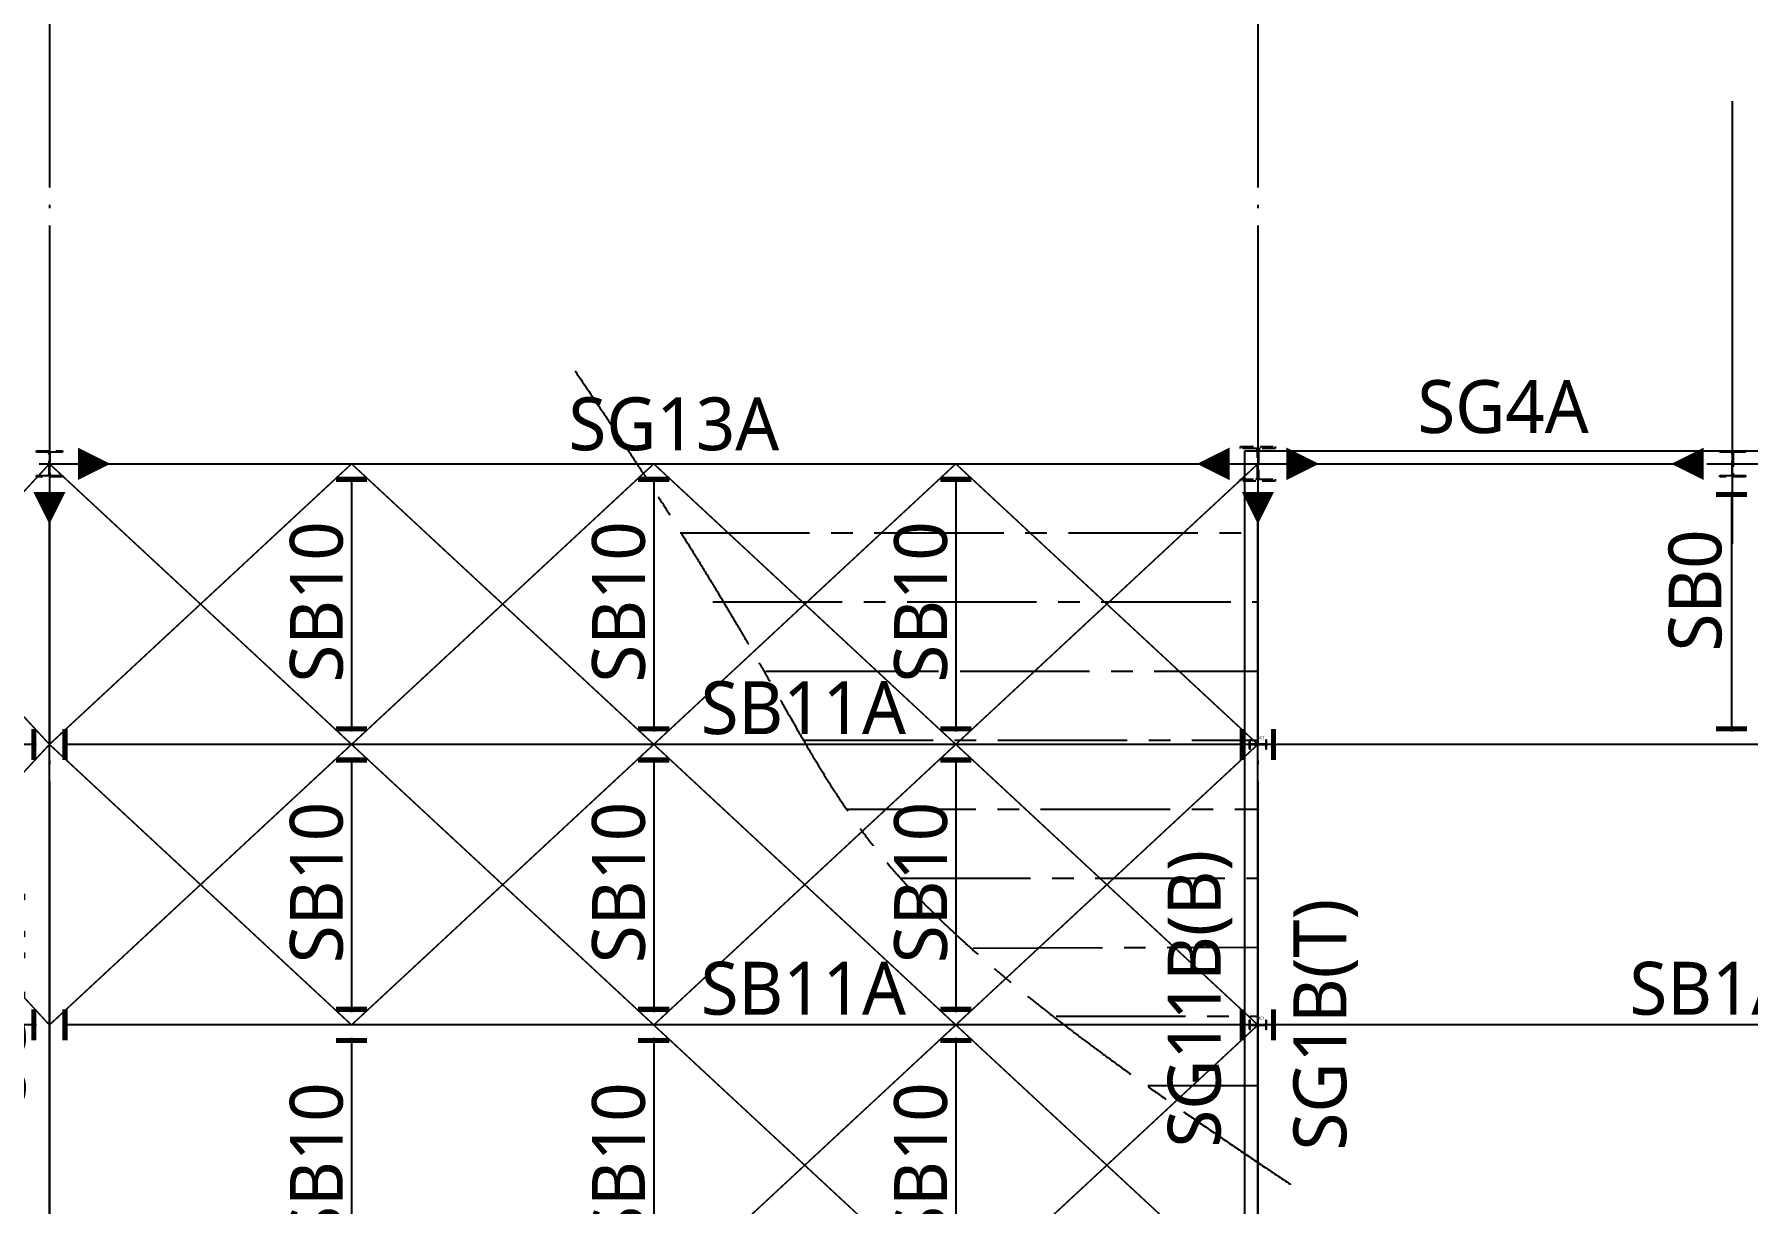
# Model space of a CAD drawing. Header units: millimetres. Extents: x -734060 to 504600, y -7739 to 118800.
# Drawn here: x 413724 to 433575, y 77329 to 90876 of the extents above; entities that cross this region are included whole.
import ezdxf

# ---------------------------------------------------------------- set-up
doc = ezdxf.new("R2010")
doc.units = ezdxf.units.MM
doc.header["$LTSCALE"] = 200
for name, pattern in [('CEN-GAUN', [32.2, 30, -1, 0.2, -1]), ('CENTER2', [1.125, 0.75, -0.125, 0.125, -0.125]), ('HIDDEN', [0.375, 0.25, -0.125]), ('PHANTOM2', [1.25, 0.625, -0.125, 0.125, -0.125, 0.125, -0.125])]:
    doc.linetypes.add(name, pattern=pattern)
doc.layers.get('DEFPOINTS').update_dxf_attribs({"color": 137})
for name, color, linetype in [('CEN', 1, 'CEN-GAUN'), ('ETC', 8, 'Continuous'), ('S-STG', 4, 'Continuous'), ('Slab Line', 7, 'Continuous'), ('WAL', 3, 'Continuous'), ('Z-PURLIN', 5, 'Continuous'), ('Z-STL-BEAM', 6, 'Continuous'), ('Z-하부구조체', 6, 'HIDDEN')]:
    doc.layers.add(name, color=color, linetype=linetype)
doc.layers.add('TEMP', color=171, linetype='Continuous', plot=False)
doc.styles.add('ROMANS', font='malgun.ttf')
doc.styles.add('스타일1', font='malgun.ttf')
doc.styles.add('휘츠', font='malgun.ttf')
doc.dimstyles.new('STL-MOM-150', dxfattribs={"dimscale": 150, "dimtxt": 3, "dimasz": 1, "dimexe": 1.25, "dimexo": 0.625, "dimgap": 1.5, "dimtad": 1, "dimtxsty": 'ROMANS', "dimblk": 'DOT_MOM', "dimcen": 0, "dimse1": 1, "dimse2": 1, "dimclrt": 2, "dimadec": 0, "dimazin": 0, "dimtfac": 1, "dimtmove": 2, "dimatfit": 3, "dimfxl": 1.25, "dimarcsym": 0})

# ---------------------------------------------------------------- blocks, each defined once
blk = doc.blocks.new('DOT_MOM')
at = {"color": 0}
blk.add_lwpolyline([(-3.5, 0, 0, 2.5, 0), (-1, 0, 2.5, 2.5, 0)], format="xyseb", dxfattribs=at)
blk = doc.blocks.new('*D306')
at = {"layer": 'DEFPOINTS', "color": 0, "transparency": 16777216}
for p in [(413900, 85725), (413900, 85725), (413900, 73075)]:
    blk.add_point(p, dxfattribs=at)
at = {"layer": 'S-STG', "lineweight": -2, "transparency": 16777216}
blk.add_line((413900, 73225), (413900, 85575), dxfattribs=at)
at = {"layer": 'S-STG', "lineweight": -2, "transparency": 16777216, "xscale": 150, "yscale": 150, "zscale": 150}
for p, rotation in [((413900, 85725), 90), ((413900, 73075), 270)]:
    blk.add_blockref('DOT_MOM', p, dxfattribs=dict(at, rotation=rotation))
at = {"layer": 'S-STG', "color": 4, "transparency": 16777216, "insert": (413318, 79703), "char_height": 875, "attachment_point": 5, "rotation": 90, "style": '휘츠'}
blk.add_mtext('{\\H0.7x;SG11A}', dxfattribs=at)
blk = doc.blocks.new('*D308')
at = {"layer": 'DEFPOINTS', "color": 0, "transparency": 16777216}
for p in [(427900, 85725), (427900, 85725), (427900, 73075)]:
    blk.add_point(p, dxfattribs=at)
at = {"layer": 'S-STG', "lineweight": -2, "transparency": 16777216}
blk.add_line((427900, 73225), (427900, 85575), dxfattribs=at)
at = {"layer": 'S-STG', "lineweight": -2, "transparency": 16777216, "xscale": 150, "yscale": 150, "zscale": 150}
for p, rotation in [((427900, 85725), 90), ((427900, 73075), 270)]:
    blk.add_blockref('DOT_MOM', p, dxfattribs=dict(at, rotation=rotation))
at = {"layer": 'S-STG', "color": 4, "transparency": 16777216, "insert": (427229, 79703), "char_height": 875, "attachment_point": 5, "rotation": 90, "style": '휘츠'}
blk.add_mtext('{\\H0.7x;SG11B(B)}', dxfattribs=at)
blk = doc.blocks.new('*D312')
at = {"layer": 'DEFPOINTS', "color": 0, "transparency": 16777216}
for p in [(414081, 85900), (427721, 85900), (427721, 85900)]:
    blk.add_point(p, dxfattribs=at)
at = {"layer": 'S-STG', "lineweight": -2, "transparency": 16777216}
blk.add_line((414231, 85900), (427571, 85900), dxfattribs=at)
at = {"layer": 'S-STG', "lineweight": -2, "transparency": 16777216, "xscale": 150, "yscale": 150, "zscale": 150, "rotation": 180}
blk.add_blockref('DOT_MOM', (414081, 85900), dxfattribs=at)
at = {"layer": 'S-STG', "lineweight": -2, "transparency": 16777216, "xscale": 150, "yscale": 150, "zscale": 150}
blk.add_blockref('DOT_MOM', (427721, 85900), dxfattribs=at)
at = {"layer": 'S-STG', "color": 4, "transparency": 16777216, "insert": (421134, 86359), "char_height": 875, "attachment_point": 5, "style": '휘츠'}
blk.add_mtext('{\\H0.7x;SG13A}', dxfattribs=at)
blk = doc.blocks.new('*D354')
at = {"layer": 'DEFPOINTS', "color": 0, "transparency": 16777216}
for p in [(427900, 85725), (427900, 85725), (427900, 73075)]:
    blk.add_point(p, dxfattribs=at)
at = {"layer": 'S-STG', "lineweight": -2, "transparency": 16777216}
blk.add_line((427900, 73225), (427900, 85575), dxfattribs=at)
at = {"layer": 'S-STG', "lineweight": -2, "transparency": 16777216, "xscale": 150, "yscale": 150, "zscale": 150}
for p, rotation in [((427900, 85725), 90), ((427900, 73075), 270)]:
    blk.add_blockref('DOT_MOM', p, dxfattribs=dict(at, rotation=rotation))
at = {"layer": 'S-STG', "color": 4, "transparency": 16777216, "insert": (428685, 79404), "char_height": 875, "attachment_point": 5, "rotation": 90, "style": '휘츠'}
blk.add_mtext('{\\H0.7x;SG1B(T)}', dxfattribs=at)
blk = doc.blocks.new('DOT_PIN')
at = {"layer": 'Z-STL-BEAM', "ltscale": 0.4, "const_width": 0.4}
blk.add_lwpolyline([(-1.2, 1.2), (-1.2, -1.2)], dxfattribs=at)
blk = doc.blocks.new('*D640')
at = {"layer": 'DEFPOINTS', "color": 0, "ltscale": 0.4, "transparency": 16777216}
for p in [(413900, 82650), (413900, 82650), (427900, 82650)]:
    blk.add_point(p, dxfattribs=at)
at = {"layer": 'Z-STL-BEAM', "lineweight": -2, "ltscale": 0.4, "transparency": 16777216}
blk.add_line((427750, 82650), (414050, 82650), dxfattribs=at)
at = {"layer": 'Z-STL-BEAM', "lineweight": -2, "ltscale": 0.4, "transparency": 16777216, "xscale": 150, "yscale": 150, "zscale": 150, "rotation": 180}
blk.add_blockref('DOT_PIN', (413900, 82650), dxfattribs=at)
at = {"layer": 'Z-STL-BEAM', "lineweight": -2, "ltscale": 0.4, "transparency": 16777216, "xscale": 150, "yscale": 150, "zscale": 150}
blk.add_blockref('DOT_PIN', (427900, 82650), dxfattribs=at)
at = {"layer": 'Z-STL-BEAM', "color": 2, "ltscale": 0.4, "transparency": 16777216, "insert": (422634, 83071), "char_height": 875, "attachment_point": 5, "style": '휘츠'}
blk.add_mtext('{\\H0.7x;SB11A}', dxfattribs=at)
blk = doc.blocks.new('*D642')
at = {"layer": 'DEFPOINTS', "color": 0, "ltscale": 0.4, "transparency": 16777216}
for p in [(401900, 82650), (401900, 82650), (413900, 82650)]:
    blk.add_point(p, dxfattribs=at)
at = {"layer": 'Z-STL-BEAM', "lineweight": -2, "ltscale": 0.4, "transparency": 16777216}
blk.add_line((413750, 82650), (402050, 82650), dxfattribs=at)
at = {"layer": 'Z-STL-BEAM', "lineweight": -2, "ltscale": 0.4, "transparency": 16777216, "xscale": 150, "yscale": 150, "zscale": 150, "rotation": 180}
blk.add_blockref('DOT_PIN', (401900, 82650), dxfattribs=at)
at = {"layer": 'Z-STL-BEAM', "lineweight": -2, "ltscale": 0.4, "transparency": 16777216, "xscale": 150, "yscale": 150, "zscale": 150}
blk.add_blockref('DOT_PIN', (413900, 82650), dxfattribs=at)
at = {"layer": 'Z-STL-BEAM', "color": 2, "ltscale": 0.4, "transparency": 16777216, "insert": (409373, 83071), "char_height": 875, "attachment_point": 5, "style": '휘츠'}
blk.add_mtext('{\\H0.7x;SB11}', dxfattribs=at)
blk = doc.blocks.new('*D644')
at = {"layer": 'DEFPOINTS', "color": 0, "ltscale": 0.4, "transparency": 16777216}
for p in [(401900, 79400), (401900, 79400), (413900, 79400)]:
    blk.add_point(p, dxfattribs=at)
at = {"layer": 'Z-STL-BEAM', "lineweight": -2, "ltscale": 0.4, "transparency": 16777216}
blk.add_line((413750, 79400), (402050, 79400), dxfattribs=at)
at = {"layer": 'Z-STL-BEAM', "lineweight": -2, "ltscale": 0.4, "transparency": 16777216, "xscale": 150, "yscale": 150, "zscale": 150, "rotation": 180}
blk.add_blockref('DOT_PIN', (401900, 79400), dxfattribs=at)
at = {"layer": 'Z-STL-BEAM', "lineweight": -2, "ltscale": 0.4, "transparency": 16777216, "xscale": 150, "yscale": 150, "zscale": 150}
blk.add_blockref('DOT_PIN', (413900, 79400), dxfattribs=at)
at = {"layer": 'Z-STL-BEAM', "color": 2, "ltscale": 0.4, "transparency": 16777216, "insert": (409373, 79821), "char_height": 875, "attachment_point": 5, "style": '휘츠'}
blk.add_mtext('{\\H0.7x;SB11}', dxfattribs=at)
blk = doc.blocks.new('*D648')
at = {"layer": 'DEFPOINTS', "color": 0, "ltscale": 0.4, "transparency": 16777216}
for p in [(413900, 79400), (413900, 79400), (427900, 79400)]:
    blk.add_point(p, dxfattribs=at)
at = {"layer": 'Z-STL-BEAM', "lineweight": -2, "ltscale": 0.4, "transparency": 16777216}
blk.add_line((427750, 79400), (414050, 79400), dxfattribs=at)
at = {"layer": 'Z-STL-BEAM', "lineweight": -2, "ltscale": 0.4, "transparency": 16777216, "xscale": 150, "yscale": 150, "zscale": 150, "rotation": 180}
blk.add_blockref('DOT_PIN', (413900, 79400), dxfattribs=at)
at = {"layer": 'Z-STL-BEAM', "lineweight": -2, "ltscale": 0.4, "transparency": 16777216, "xscale": 150, "yscale": 150, "zscale": 150}
blk.add_blockref('DOT_PIN', (427900, 79400), dxfattribs=at)
at = {"layer": 'Z-STL-BEAM', "color": 2, "ltscale": 0.4, "transparency": 16777216, "insert": (422634, 79821), "char_height": 875, "attachment_point": 5, "style": '휘츠'}
blk.add_mtext('{\\H0.7x;SB11A}', dxfattribs=at)
blk = doc.blocks.new('*D664')
at = {"layer": 'DEFPOINTS', "color": 0, "ltscale": 0.4, "transparency": 16777216}
for p in [(417400, 79400), (417400, 76150), (417400, 76150)]:
    blk.add_point(p, dxfattribs=at)
at = {"layer": 'Z-STL-BEAM', "lineweight": -2, "ltscale": 0.4, "transparency": 16777216}
blk.add_line((417400, 79250), (417400, 76300), dxfattribs=at)
at = {"layer": 'Z-STL-BEAM', "lineweight": -2, "ltscale": 0.4, "transparency": 16777216, "xscale": 150, "yscale": 150, "zscale": 150}
for p, rotation in [((417400, 79400), 90), ((417400, 76150), 270)]:
    blk.add_blockref('DOT_PIN', p, dxfattribs=dict(at, rotation=rotation))
at = {"layer": 'Z-STL-BEAM', "color": 2, "ltscale": 0.4, "transparency": 16777216, "insert": (416996, 77800), "char_height": 875, "attachment_point": 5, "rotation": 90, "style": '휘츠'}
blk.add_mtext('{\\H0.7x;SB10}', dxfattribs=at)
blk = doc.blocks.new('*D666')
at = {"layer": 'DEFPOINTS', "color": 0, "ltscale": 0.4, "transparency": 16777216}
for p in [(420900, 79400), (420900, 76150), (420900, 76150)]:
    blk.add_point(p, dxfattribs=at)
at = {"layer": 'Z-STL-BEAM', "lineweight": -2, "ltscale": 0.4, "transparency": 16777216}
blk.add_line((420900, 79250), (420900, 76300), dxfattribs=at)
at = {"layer": 'Z-STL-BEAM', "lineweight": -2, "ltscale": 0.4, "transparency": 16777216, "xscale": 150, "yscale": 150, "zscale": 150}
for p, rotation in [((420900, 79400), 90), ((420900, 76150), 270)]:
    blk.add_blockref('DOT_PIN', p, dxfattribs=dict(at, rotation=rotation))
at = {"layer": 'Z-STL-BEAM', "color": 2, "ltscale": 0.4, "transparency": 16777216, "insert": (420496, 77800), "char_height": 875, "attachment_point": 5, "rotation": 90, "style": '휘츠'}
blk.add_mtext('{\\H0.7x;SB10}', dxfattribs=at)
blk = doc.blocks.new('*D668')
at = {"layer": 'DEFPOINTS', "color": 0, "ltscale": 0.4, "transparency": 16777216}
for p in [(424400, 79400), (424400, 76150), (424400, 76150)]:
    blk.add_point(p, dxfattribs=at)
at = {"layer": 'Z-STL-BEAM', "lineweight": -2, "ltscale": 0.4, "transparency": 16777216}
blk.add_line((424400, 79250), (424400, 76300), dxfattribs=at)
at = {"layer": 'Z-STL-BEAM', "lineweight": -2, "ltscale": 0.4, "transparency": 16777216, "xscale": 150, "yscale": 150, "zscale": 150}
for p, rotation in [((424400, 79400), 90), ((424400, 76150), 270)]:
    blk.add_blockref('DOT_PIN', p, dxfattribs=dict(at, rotation=rotation))
at = {"layer": 'Z-STL-BEAM', "color": 2, "ltscale": 0.4, "transparency": 16777216, "insert": (423996, 77800), "char_height": 875, "attachment_point": 5, "rotation": 90, "style": '휘츠'}
blk.add_mtext('{\\H0.7x;SB10}', dxfattribs=at)
blk = doc.blocks.new('*D676')
at = {"layer": 'DEFPOINTS', "color": 0, "ltscale": 0.4, "transparency": 16777216}
for p in [(417400, 82650), (417400, 79400), (417400, 79400)]:
    blk.add_point(p, dxfattribs=at)
at = {"layer": 'Z-STL-BEAM', "lineweight": -2, "ltscale": 0.4, "transparency": 16777216}
blk.add_line((417400, 82500), (417400, 79550), dxfattribs=at)
at = {"layer": 'Z-STL-BEAM', "lineweight": -2, "ltscale": 0.4, "transparency": 16777216, "xscale": 150, "yscale": 150, "zscale": 150}
for p, rotation in [((417400, 82650), 90), ((417400, 79400), 270)]:
    blk.add_blockref('DOT_PIN', p, dxfattribs=dict(at, rotation=rotation))
at = {"layer": 'Z-STL-BEAM', "color": 2, "ltscale": 0.4, "transparency": 16777216, "insert": (416996, 81050), "char_height": 875, "attachment_point": 5, "rotation": 90, "style": '휘츠'}
blk.add_mtext('{\\H0.7x;SB10}', dxfattribs=at)
blk = doc.blocks.new('*D678')
at = {"layer": 'DEFPOINTS', "color": 0, "ltscale": 0.4, "transparency": 16777216}
for p in [(420900, 82650), (420900, 79400), (420900, 79400)]:
    blk.add_point(p, dxfattribs=at)
at = {"layer": 'Z-STL-BEAM', "lineweight": -2, "ltscale": 0.4, "transparency": 16777216}
blk.add_line((420900, 82500), (420900, 79550), dxfattribs=at)
at = {"layer": 'Z-STL-BEAM', "lineweight": -2, "ltscale": 0.4, "transparency": 16777216, "xscale": 150, "yscale": 150, "zscale": 150}
for p, rotation in [((420900, 82650), 90), ((420900, 79400), 270)]:
    blk.add_blockref('DOT_PIN', p, dxfattribs=dict(at, rotation=rotation))
at = {"layer": 'Z-STL-BEAM', "color": 2, "ltscale": 0.4, "transparency": 16777216, "insert": (420496, 81050), "char_height": 875, "attachment_point": 5, "rotation": 90, "style": '휘츠'}
blk.add_mtext('{\\H0.7x;SB10}', dxfattribs=at)
blk = doc.blocks.new('*D680')
at = {"layer": 'DEFPOINTS', "color": 0, "ltscale": 0.4, "transparency": 16777216}
for p in [(424400, 82650), (424400, 79400), (424400, 79400)]:
    blk.add_point(p, dxfattribs=at)
at = {"layer": 'Z-STL-BEAM', "lineweight": -2, "ltscale": 0.4, "transparency": 16777216}
blk.add_line((424400, 82500), (424400, 79550), dxfattribs=at)
at = {"layer": 'Z-STL-BEAM', "lineweight": -2, "ltscale": 0.4, "transparency": 16777216, "xscale": 150, "yscale": 150, "zscale": 150}
for p, rotation in [((424400, 82650), 90), ((424400, 79400), 270)]:
    blk.add_blockref('DOT_PIN', p, dxfattribs=dict(at, rotation=rotation))
at = {"layer": 'Z-STL-BEAM', "color": 2, "ltscale": 0.4, "transparency": 16777216, "insert": (423996, 81050), "char_height": 875, "attachment_point": 5, "rotation": 90, "style": '휘츠'}
blk.add_mtext('{\\H0.7x;SB10}', dxfattribs=at)
blk = doc.blocks.new('*D688')
at = {"layer": 'DEFPOINTS', "color": 0, "ltscale": 0.4, "transparency": 16777216}
for p in [(417400, 85900), (417400, 82650), (417400, 82650)]:
    blk.add_point(p, dxfattribs=at)
at = {"layer": 'Z-STL-BEAM', "lineweight": -2, "ltscale": 0.4, "transparency": 16777216}
blk.add_line((417400, 85750), (417400, 82800), dxfattribs=at)
at = {"layer": 'Z-STL-BEAM', "lineweight": -2, "ltscale": 0.4, "transparency": 16777216, "xscale": 150, "yscale": 150, "zscale": 150}
for p, rotation in [((417400, 85900), 90), ((417400, 82650), 270)]:
    blk.add_blockref('DOT_PIN', p, dxfattribs=dict(at, rotation=rotation))
at = {"layer": 'Z-STL-BEAM', "color": 2, "ltscale": 0.4, "transparency": 16777216, "insert": (416996, 84300), "char_height": 875, "attachment_point": 5, "rotation": 90, "style": '휘츠'}
blk.add_mtext('{\\H0.7x;SB10}', dxfattribs=at)
blk = doc.blocks.new('*D690')
at = {"layer": 'DEFPOINTS', "color": 0, "ltscale": 0.4, "transparency": 16777216}
for p in [(420900, 85900), (420900, 82650), (420900, 82650)]:
    blk.add_point(p, dxfattribs=at)
at = {"layer": 'Z-STL-BEAM', "lineweight": -2, "ltscale": 0.4, "transparency": 16777216}
blk.add_line((420900, 85750), (420900, 82800), dxfattribs=at)
at = {"layer": 'Z-STL-BEAM', "lineweight": -2, "ltscale": 0.4, "transparency": 16777216, "xscale": 150, "yscale": 150, "zscale": 150}
for p, rotation in [((420900, 85900), 90), ((420900, 82650), 270)]:
    blk.add_blockref('DOT_PIN', p, dxfattribs=dict(at, rotation=rotation))
at = {"layer": 'Z-STL-BEAM', "color": 2, "ltscale": 0.4, "transparency": 16777216, "insert": (420496, 84300), "char_height": 875, "attachment_point": 5, "rotation": 90, "style": '휘츠'}
blk.add_mtext('{\\H0.7x;SB10}', dxfattribs=at)
blk = doc.blocks.new('*D692')
at = {"layer": 'DEFPOINTS', "color": 0, "ltscale": 0.4, "transparency": 16777216}
for p in [(424400, 85900), (424400, 82650), (424400, 82650)]:
    blk.add_point(p, dxfattribs=at)
at = {"layer": 'Z-STL-BEAM', "lineweight": -2, "ltscale": 0.4, "transparency": 16777216}
blk.add_line((424400, 85750), (424400, 82800), dxfattribs=at)
at = {"layer": 'Z-STL-BEAM', "lineweight": -2, "ltscale": 0.4, "transparency": 16777216, "xscale": 150, "yscale": 150, "zscale": 150}
for p, rotation in [((424400, 85900), 90), ((424400, 82650), 270)]:
    blk.add_blockref('DOT_PIN', p, dxfattribs=dict(at, rotation=rotation))
at = {"layer": 'Z-STL-BEAM', "color": 2, "ltscale": 0.4, "transparency": 16777216, "insert": (423996, 84300), "char_height": 875, "attachment_point": 5, "rotation": 90, "style": '휘츠'}
blk.add_mtext('{\\H0.7x;SB10}', dxfattribs=at)
blk = doc.blocks.new('*D764')
at = {"layer": 'DEFPOINTS', "color": 0, "ltscale": 0.4, "transparency": 16777216}
for p in [(427900, 82650), (427900, 82650), (438900, 82650)]:
    blk.add_point(p, dxfattribs=at)
at = {"layer": 'Z-STL-BEAM', "lineweight": -2, "ltscale": 0.4, "transparency": 16777216}
blk.add_line((438750, 82650), (428050, 82650), dxfattribs=at)
at = {"layer": 'Z-STL-BEAM', "lineweight": -2, "ltscale": 0.4, "transparency": 16777216, "xscale": 150, "yscale": 150, "zscale": 150, "rotation": 180}
blk.add_blockref('DOT_PIN', (427900, 82650), dxfattribs=at)
at = {"layer": 'Z-STL-BEAM', "lineweight": -2, "ltscale": 0.4, "transparency": 16777216, "xscale": 150, "yscale": 150, "zscale": 150}
blk.add_blockref('DOT_PIN', (438900, 82650), dxfattribs=at)
at = {"layer": 'Z-STL-BEAM', "color": 2, "ltscale": 0.4, "transparency": 16777216, "insert": (434822, 83071), "char_height": 875, "attachment_point": 5, "style": '휘츠'}
blk.add_mtext('{\\H0.7x;SB1A}', dxfattribs=at)
blk = doc.blocks.new('*D766')
at = {"layer": 'DEFPOINTS', "color": 0, "ltscale": 0.4, "transparency": 16777216}
for p in [(427900, 79400), (427900, 79400), (438900, 79400)]:
    blk.add_point(p, dxfattribs=at)
at = {"layer": 'Z-STL-BEAM', "lineweight": -2, "ltscale": 0.4, "transparency": 16777216}
blk.add_line((438750, 79400), (428050, 79400), dxfattribs=at)
at = {"layer": 'Z-STL-BEAM', "lineweight": -2, "ltscale": 0.4, "transparency": 16777216, "xscale": 150, "yscale": 150, "zscale": 150, "rotation": 180}
blk.add_blockref('DOT_PIN', (427900, 79400), dxfattribs=at)
at = {"layer": 'Z-STL-BEAM', "lineweight": -2, "ltscale": 0.4, "transparency": 16777216, "xscale": 150, "yscale": 150, "zscale": 150}
blk.add_blockref('DOT_PIN', (438900, 79400), dxfattribs=at)
at = {"layer": 'Z-STL-BEAM', "color": 2, "ltscale": 0.4, "transparency": 16777216, "insert": (433165, 79821), "char_height": 875, "attachment_point": 5, "style": '휘츠'}
blk.add_mtext('{\\H0.7x;SB1A}', dxfattribs=at)
blk = doc.blocks.new('*D812')
at = {"layer": 'DEFPOINTS', "color": 0, "transparency": 16777216}
for p in [(428081, 85900), (433213, 85900), (433213, 85900)]:
    blk.add_point(p, dxfattribs=at)
at = {"layer": 'S-STG', "lineweight": -2, "transparency": 16777216}
blk.add_line((428231, 85900), (433063, 85900), dxfattribs=at)
at = {"layer": 'S-STG', "lineweight": -2, "transparency": 16777216, "xscale": 150, "yscale": 150, "zscale": 150, "rotation": 180}
blk.add_blockref('DOT_MOM', (428081, 85900), dxfattribs=at)
at = {"layer": 'S-STG', "lineweight": -2, "transparency": 16777216, "xscale": 150, "yscale": 150, "zscale": 150}
blk.add_blockref('DOT_MOM', (433213, 85900), dxfattribs=at)
at = {"layer": 'S-STG', "color": 4, "transparency": 16777216, "insert": (430740, 86559), "char_height": 875, "attachment_point": 5, "style": '휘츠'}
blk.add_mtext('{\\H0.7x;SG4A}', dxfattribs=at)
blk = doc.blocks.new('*D882')
at = {"layer": 'DEFPOINTS', "color": 0, "ltscale": 0.4, "transparency": 16777216}
for p in [(433388, 85725), (433388, 82650), (433388, 82650)]:
    blk.add_point(p, dxfattribs=at)
at = {"layer": 'Z-STL-BEAM', "lineweight": -2, "ltscale": 0.4, "transparency": 16777216}
blk.add_line((433388, 85575), (433388, 82800), dxfattribs=at)
at = {"layer": 'Z-STL-BEAM', "lineweight": -2, "ltscale": 0.4, "transparency": 16777216, "xscale": 150, "yscale": 150, "zscale": 150}
for p, rotation in [((433388, 85725), 90), ((433388, 82650), 270)]:
    blk.add_blockref('DOT_PIN', p, dxfattribs=dict(at, rotation=rotation))
at = {"layer": 'Z-STL-BEAM', "color": 2, "ltscale": 0.4, "transparency": 16777216, "insert": (432968, 84434), "char_height": 875, "attachment_point": 5, "rotation": 90, "style": '휘츠'}
blk.add_mtext('{\\H0.7x;SB0}', dxfattribs=at)
blk = doc.blocks.new('S-WC1-1')
at = {"layer": 'DEFPOINTS'}
for p, q in [((0, 205), (0, -199)), ((110, 0), (-110, 0))]:
    blk.add_line(p, q, dxfattribs=at)
at = {"layer": 'WAL'}
blk.add_lwpolyline([(50, -100), (50, -91), (16, -91, -0.414214), (3, -78), (3, 78, -0.414214), (16, 91), (50, 91), (50, 100), (-50, 100), (-50, 91), (-16, 91, -0.414214), (-3, 78), (-3, -78, -0.414214), (-16, -91), (-50, -91), (-50, -100)], format="xyb", close=True, dxfattribs=at)
at = {"layer": 'TEMP', "style": '스타일1'}
blk.add_text('WC1', height=35, rotation=90, dxfattribs=at).set_placement((-60, -18))

msp = doc.modelspace()

# ---------------------------------------------------------------- linework, layer by layer
at = {"layer": 'CEN'}
for p, q in [((413900, 95100), (413900, 32900)), ((427900, 95100), (427900, 32900)), ((433400, 84975), (433400, 90100)), ((368700, 85900), (453900, 85900))]:
    msp.add_line(p, q, dxfattribs=at)
at = {"layer": 'ETC', "color": 6, "linetype": 'PHANTOM2', "ltscale": 6, "const_width": 18}
for points in [[(413900, 82650), (410900, 85900), (407902.126, 82650), (404900, 85900), (401900, 82650)], [(413900, 85900), (410900, 82650), (407902.126, 85900), (404900, 82650), (401900, 85900)], [(427900, 82650), (424400, 85900), (420901.121, 82650), (417400, 85900), (413900, 82650)], [(427900, 85900), (424400, 82650), (420901.121, 85900), (417400, 82650), (413900, 85900)], [(413900, 79400), (410900, 82650), (407902.126, 79400), (404900, 82650), (401900, 79400)], [(413900, 82650), (410900, 79400), (407902.126, 82650), (404900, 79400), (401900, 82650)], [(427900, 79400), (424400, 82650), (420901.121, 79400), (417400, 82650), (413900, 79400)], [(427900, 82650), (424400, 79400), (420901.121, 82650), (417400, 79400), (413900, 82650)], [(427900, 82650), (424400, 79400), (427900, 76150), (424400, 72890)], [(424400, 82650), (427900, 79400), (424400, 76150), (427900, 72890)], [(424400, 79400), (420900, 76150), (424400, 72890), (420900, 70060), (424400, 67230)], [(420900, 79400), (424400, 76150), (420900, 72890), (424400, 70060), (420900, 67230)]]:
    msp.add_lwpolyline(points, dxfattribs=at)
at = {"layer": 'Slab Line'}
msp.add_lwpolyline([(427750, 86050), (449300, 86050), (449300, 72750), (427750, 72750)], close=True, dxfattribs=at)
at = {"layer": 'Z-PURLIN', "linetype": 'CENTER2', "ltscale": 10}
for p, q in [((420587.806, 85900), (427900, 85900)), ((421205.448, 85100), (427900, 85100)), ((421585.401, 84300), (427900, 84300)), ((422199.678, 83500), (427900, 83500)), ((422636.322, 82700), (427900, 82700)), ((423132.976, 81900), (427900, 81900)), ((423766.419, 81100), (427900, 81100)), ((424599.603, 80289.579, 1063989.478), (427900, 80302.97, -303239.824)), ((425561.385, 79500), (427900, 79500)), ((426626.094, 78697.03, 303239.824), (427900, 78697.03, 303239.824))]:
    msp.add_line(p, q, dxfattribs=at)
msp.add_open_spline([(419989.101, 86976.295, 1063989.478), (421881.261, 84196.004, 1063989.478), (422937.143, 81752.578, 1063989.478), (424797.223, 79862.827, 1063989.478), (428337.819, 77513.409, 1063989.478)], degree=3, knots=[300.777057668, 300.777057668, 300.777057668, 300.777057668, 4735.160301036, 10150.539790654, 10150.539790654, 10150.539790654, 10150.539790654], dxfattribs=at)
at = {"layer": 'Z-하부구조체', "ltscale": 3}
for points in [[(413750, 85750), (413750, 85765), (413877, 85765, 0.414213562), (413895, 85783), (413895, 86017, 0.414213562), (413877, 86035), (413750, 86035), (413750, 86050), (414050, 86050), (414050, 86035), (413923, 86035, 0.414213562), (413905, 86017), (413905, 85783, 0.414213562), (413923, 85765), (414050, 85765), (414050, 85750)], [(427700, 85700), (427700, 85721), (427871.5, 85721, 0.414213562), (427893.5, 85743), (427893.5, 86057, 0.414213562), (427871.5, 86079), (427700, 86079), (427700, 86100), (428100, 86100), (428100, 86079), (427928.5, 86079, 0.414213562), (427906.5, 86057), (427906.5, 85743, 0.414213562), (427928.5, 85721), (428100, 85721), (428100, 85700)], [(433250, 85750), (433250, 85765), (433377, 85765, 0.414213562), (433395, 85783), (433395, 86017, 0.414213562), (433377, 86035), (433250, 86035), (433250, 86050), (433550, 86050), (433550, 86035), (433423, 86035, 0.414213562), (433405, 86017), (433405, 85783, 0.414213562), (433423, 85765), (433550, 85765), (433550, 85750)]]:
    msp.add_lwpolyline(points, format="xyb", close=True, dxfattribs=at)

# ---------------------------------------------------------------- block references
at = {"rotation": 270}
for p in [(427900, 82650), (427900, 79400)]:
    msp.add_blockref('S-WC1-1', p, dxfattribs=at)

# ---------------------------------------------------------------- dimensions: what is measured, and where the dimension line sits
at = {"layer": 'S-STG'}
for base, p1, p2, text, picture, middle in [((433213.003, 85900), (428080.801, 85900), (433213.003, 85900), '{\\H0.7x;SG4A}', '*D812', (430740.311, 86558.614)), ((427721.44, 85900), (414080.801, 85900), (427721.44, 85900), '{\\H0.7x;SG13A}', '*D312', (421134.475, 86358.614))]:
    dim = msp.add_linear_dim(base=base, p1=p1, p2=p2, text=text, dimstyle='STL-MOM-150', override={"dimscale": 0, "dimtxt": 875, "dimasz": 150, "dimexe": 156.25, "dimexo": 78.125, "dimgap": 75, "dimtxsty": '휘츠', "dimcen": 0, "dimclrd": 256, "dimclrt": 4, "dimtix": 0, "dimtofl": 1, "dimtmove": 1, "dimatfit": 1}, dxfattribs=at)
    dim.commit()
    dim.dimension.update_dxf_attribs({"geometry": picture, "text_midpoint": middle, "dimtype": 160})
for base, p1, p2, text, override, picture, middle in [((413900, 85725), (413900, 73075), (413900, 85725), '{\\H0.7x;SG11A}', {"dimscale": 0, "dimtxt": 875, "dimasz": 150, "dimexe": 156.25, "dimexo": 78.125, "dimgap": 75, "dimtxsty": '휘츠', "dimcen": 0, "dimclrd": 256, "dimclrt": 4, "dimtix": 0, "dimtofl": 1, "dimtmove": 1, "dimatfit": 1}, '*D306', (413318, 79702.848)), ((427900, 85725), (427900, 73075), (427900, 85725), '{\\H0.7x;SG11B(B)}', {"dimscale": 0, "dimtxt": 875, "dimasz": 150, "dimexe": 156.25, "dimexo": 78.125, "dimgap": 75, "dimtxsty": '휘츠', "dimcen": 0, "dimclrd": 256, "dimclrt": 4, "dimtix": 0, "dimtofl": 1, "dimtmove": 1, "dimatfit": 1}, '*D308', (427228.948, 79702.848)), ((427900, 85725), (427900, 73075), (427900, 85725), '{\\H0.7x;SG1B(T)}', {"dimscale": 0, "dimtxt": 875, "dimasz": 150, "dimexe": 156.25, "dimexo": 78.125, "dimgap": 75, "dimtxsty": '휘츠', "dimclrd": 256, "dimclrt": 4, "dimtix": 0, "dimtofl": 1, "dimtmove": 1, "dimatfit": 1}, '*D354', (428684.634, 79403.75))]:
    dim = msp.add_linear_dim(base=base, p1=p1, p2=p2, angle=90, text=text, dimstyle='STL-MOM-150', override=override, dxfattribs=at)
    dim.commit()
    dim.dimension.update_dxf_attribs({"geometry": picture, "text_midpoint": middle, "dimtype": 160})
at = {"layer": 'Z-STL-BEAM', "ltscale": 0.4}
for base, p1, p2, angle, text, picture, middle in [((417400, 82650), (417400, 85900), (417400, 82650), 270, '{\\H0.7x;SB10}', '*D688', (416996.339, 84299.984)), ((420900, 82650), (420900, 85900), (420900, 82650), 270, '{\\H0.7x;SB10}', '*D690', (420496.339, 84299.984)), ((424400, 82650), (424400, 85900), (424400, 82650), 270, '{\\H0.7x;SB10}', '*D692', (423996.339, 84299.984)), ((433388.362, 82650), (433388.362, 85725), (433388.362, 82650), 270, '{\\H0.7x;SB0}', '*D882', (432967.726, 84433.608)), ((401900, 82650), (413900, 82650), (401900, 82650), 180, '{\\H0.7x;SB11}', '*D642', (409373.298, 83070.636)), ((413900, 82650), (427900, 82650), (413900, 82650), 180, '{\\H0.7x;SB11A}', '*D640', (422634.027, 83070.636)), ((427900, 82650), (438900, 82650), (427900, 82650), 180, '{\\H0.7x;SB1A}', '*D764', (434821.872, 83070.636)), ((417400, 79400), (417400, 82650), (417400, 79400), 270, '{\\H0.7x;SB10}', '*D676', (416996.339, 81049.984)), ((420900, 79400), (420900, 82650), (420900, 79400), 270, '{\\H0.7x;SB10}', '*D678', (420496.339, 81049.984)), ((424400, 79400), (424400, 82650), (424400, 79400), 270, '{\\H0.7x;SB10}', '*D680', (423996.339, 81049.984)), ((401900, 79400), (413900, 79400), (401900, 79400), 180, '{\\H0.7x;SB11}', '*D644', (409373.298, 79820.636)), ((413900, 79400), (427900, 79400), (413900, 79400), 180, '{\\H0.7x;SB11A}', '*D648', (422634.027, 79820.636)), ((427900, 79400), (438900, 79400), (427900, 79400), 180, '{\\H0.7x;SB1A}', '*D766', (433164.784, 79820.636)), ((417400, 76150), (417400, 79400), (417400, 76150), 270, '{\\H0.7x;SB10}', '*D664', (416996.339, 77799.984)), ((420900, 76150), (420900, 79400), (420900, 76150), 270, '{\\H0.7x;SB10}', '*D666', (420496.339, 77799.984)), ((424400, 76150), (424400, 79400), (424400, 76150), 270, '{\\H0.7x;SB10}', '*D668', (423996.339, 77799.984))]:
    dim = msp.add_linear_dim(base=base, p1=p1, p2=p2, angle=angle, text=text, dimstyle='STL-MOM-150', override={"dimscale": 0, "dimtxt": 875, "dimasz": 150, "dimexe": 156.25, "dimexo": 78.125, "dimgap": 75, "dimtxsty": '휘츠', "dimblk1": 'DOT_PIN', "dimblk2": 'DOT_PIN', "dimsah": 1, "dimcen": 0, "dimclrd": 256, "dimtix": 0, "dimtofl": 1, "dimtmove": 1, "dimatfit": 1}, dxfattribs=at)
    dim.commit()
    dim.dimension.update_dxf_attribs({"geometry": picture, "text_midpoint": middle, "dimtype": 160})

doc.saveas('drawing.dxf')
